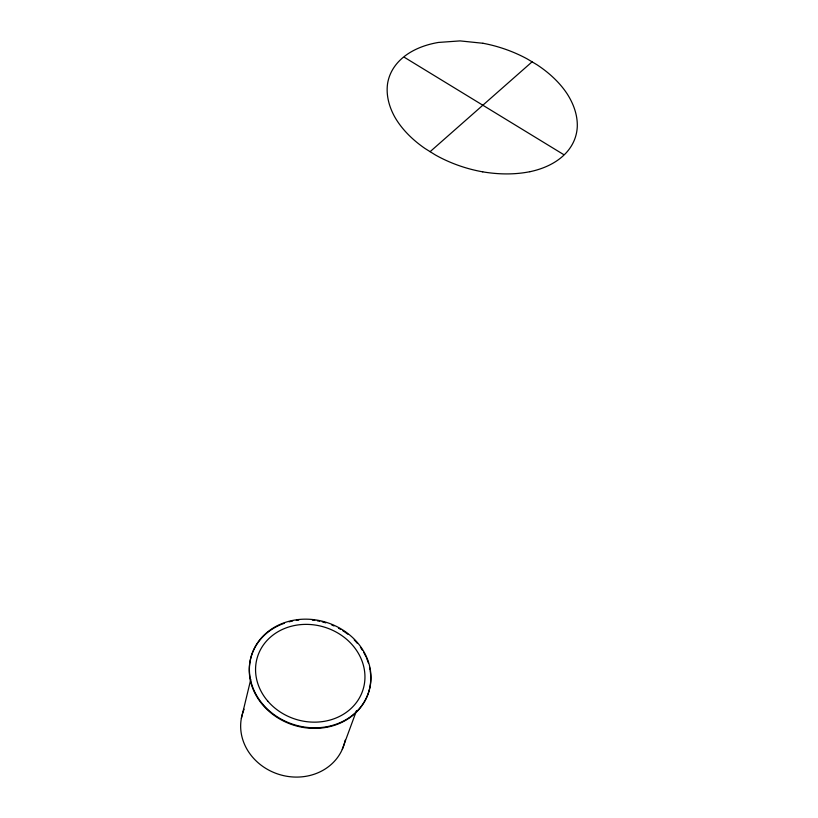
<?xml version="1.0" encoding="UTF-8"?>
<svg xmlns="http://www.w3.org/2000/svg" width="818" height="818" viewBox="0 0 818 818"><rect width="100%" height="100%" fill="white"/><g stroke="black" fill="none" stroke-linecap="round" stroke-linejoin="round"><path stroke-width="1.23" d="M241.371 718.378L250.778 679.41M342.261 749.308L356.556 710.525M430.104 151.678L532.089 61.831M529.88 171.698C514.328 174.807 498.305 174.459 482.712 171.841M482.947 43.272L460.064 40.9L438.407 42.444A94.96 61.462 16.8 0 0 387.538 83.865C385.963 95.461 389.235 107.117 394.889 117.199A99.131 64.121 16.9 0 0 424.951 148.447L435.278 154.899A99.131 64.131 16.9 0 0 482.712 171.841M404.348 57.291L563.51 154.49M345.165 740.198A53.098 47.556 16.9 0 1 279.337 774.503A53.098 47.556 16.9 0 1 244.101 709.216M370.186 670.74A61.36 53.61 16.9 0 1 324.184 727.693A61.36 53.61 16.9 0 1 252.619 687.999A61.36 53.61 16.9 0 1 284.5 623.214M289.122 621.823A61.36 53.61 16.9 0 1 292.67 621.005M296.29 620.402A61.36 53.61 16.9 0 1 298.734 620.105M312.353 620.126A61.36 53.61 16.9 0 1 314.828 620.422M317.302 620.811A61.36 53.61 16.9 0 1 319.766 621.281M322.2 621.844A61.36 53.61 16.9 0 1 325.83 622.856M331.719 624.962A61.36 53.61 16.9 0 1 334.02 625.954M338.499 628.163A61.36 53.61 16.9 0 1 340.666 629.39M342.783 630.688A61.36 53.61 16.9 0 1 347.834 634.247M354.235 639.932A61.36 53.61 16.9 0 1 357.497 643.51M360.441 647.294A61.36 53.61 16.9 0 1 362.435 650.259M363.652 652.283A61.36 53.61 16.9 0 1 365.82 656.455M366.3 657.519A61.36 53.61 16.9 0 1 368.356 662.938M369.552 667.376A61.36 53.61 16.9 0 1 370.002 669.615M482.947 43.262A99.336 64.387 16.9 0 1 527.181 58.906L537.007 64.775A99.336 64.397 16.9 0 1 567.099 93.753C573.357 103.467 577.6 114.714 577.293 126.391A95.041 61.565 17 0 1 529.89 171.719M263.007 704.482A61.401 53.63 16.9 0 0 366.965 696.639A61.401 53.63 16.9 0 0 300.564 619.349A61.401 53.63 16.9 0 0 263.007 704.482M267.721 701.057A55.256 48.262 16.9 0 0 361.311 694.196A55.256 48.262 16.9 0 0 301.73 624.533A55.256 48.262 16.9 0 0 267.721 701.057"/></g></svg>
